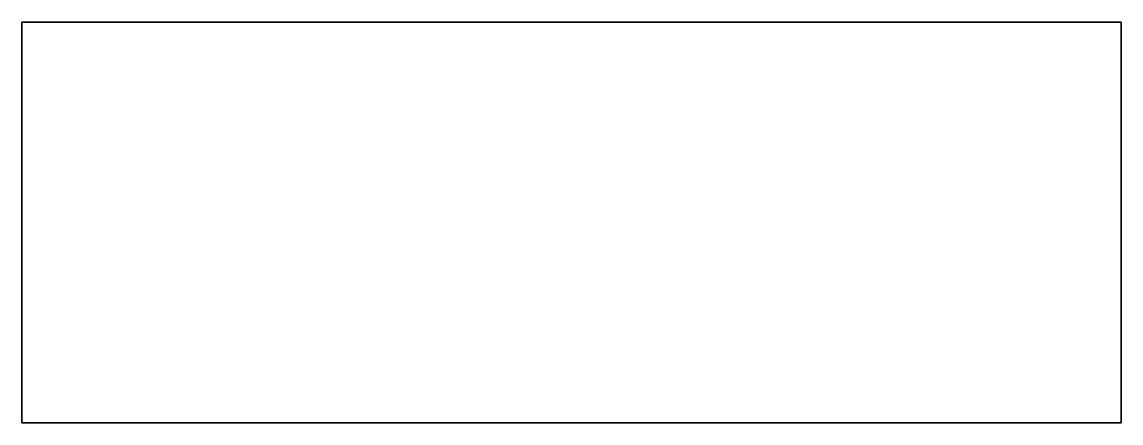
# Model space of a CAD drawing. Header units: millimetres. Extents: x 13488 to 58492, y 13006 to 119416.
# Drawn here: x 58474.95 to 58491.95, y 13005.94 to 13012.14 of the extents above; entities outside this region: 1.
import ezdxf

# ---------------------------------------------------------------- set-up
doc = ezdxf.new("R2010")
doc.units = ezdxf.units.MM
doc.header["$LTSCALE"] = 3
doc.styles.get("Standard").update_dxf_attribs({"font": 'SimSun.ttf'})

msp = doc.modelspace()

# ---------------------------------------------------------------- linework, layer by layer
at = {"color": 40, "linetype": 'Continuous', "lineweight": 35, "true_color": 0xf8d731}
for p, q in [((58474.954, 13012.139), (58491.954, 13012.139)), ((58474.954, 13005.939), (58474.954, 13012.139)), ((58491.954, 13012.139), (58491.954, 13005.939)), ((58488.704, 13005.939), (58474.954, 13005.939)), ((58491.954, 13005.939), (58488.704, 13005.939))]:
    msp.add_line(p, q, dxfattribs=at)

# ---------------------------------------------------------------- texts
at = {"color": 4, "insert": (13488.245, 119415.849), "char_height": 10.5, "attachment_point": 9}
msp.add_mtext('\\A1;', dxfattribs=at)

doc.saveas('drawing.dxf')
